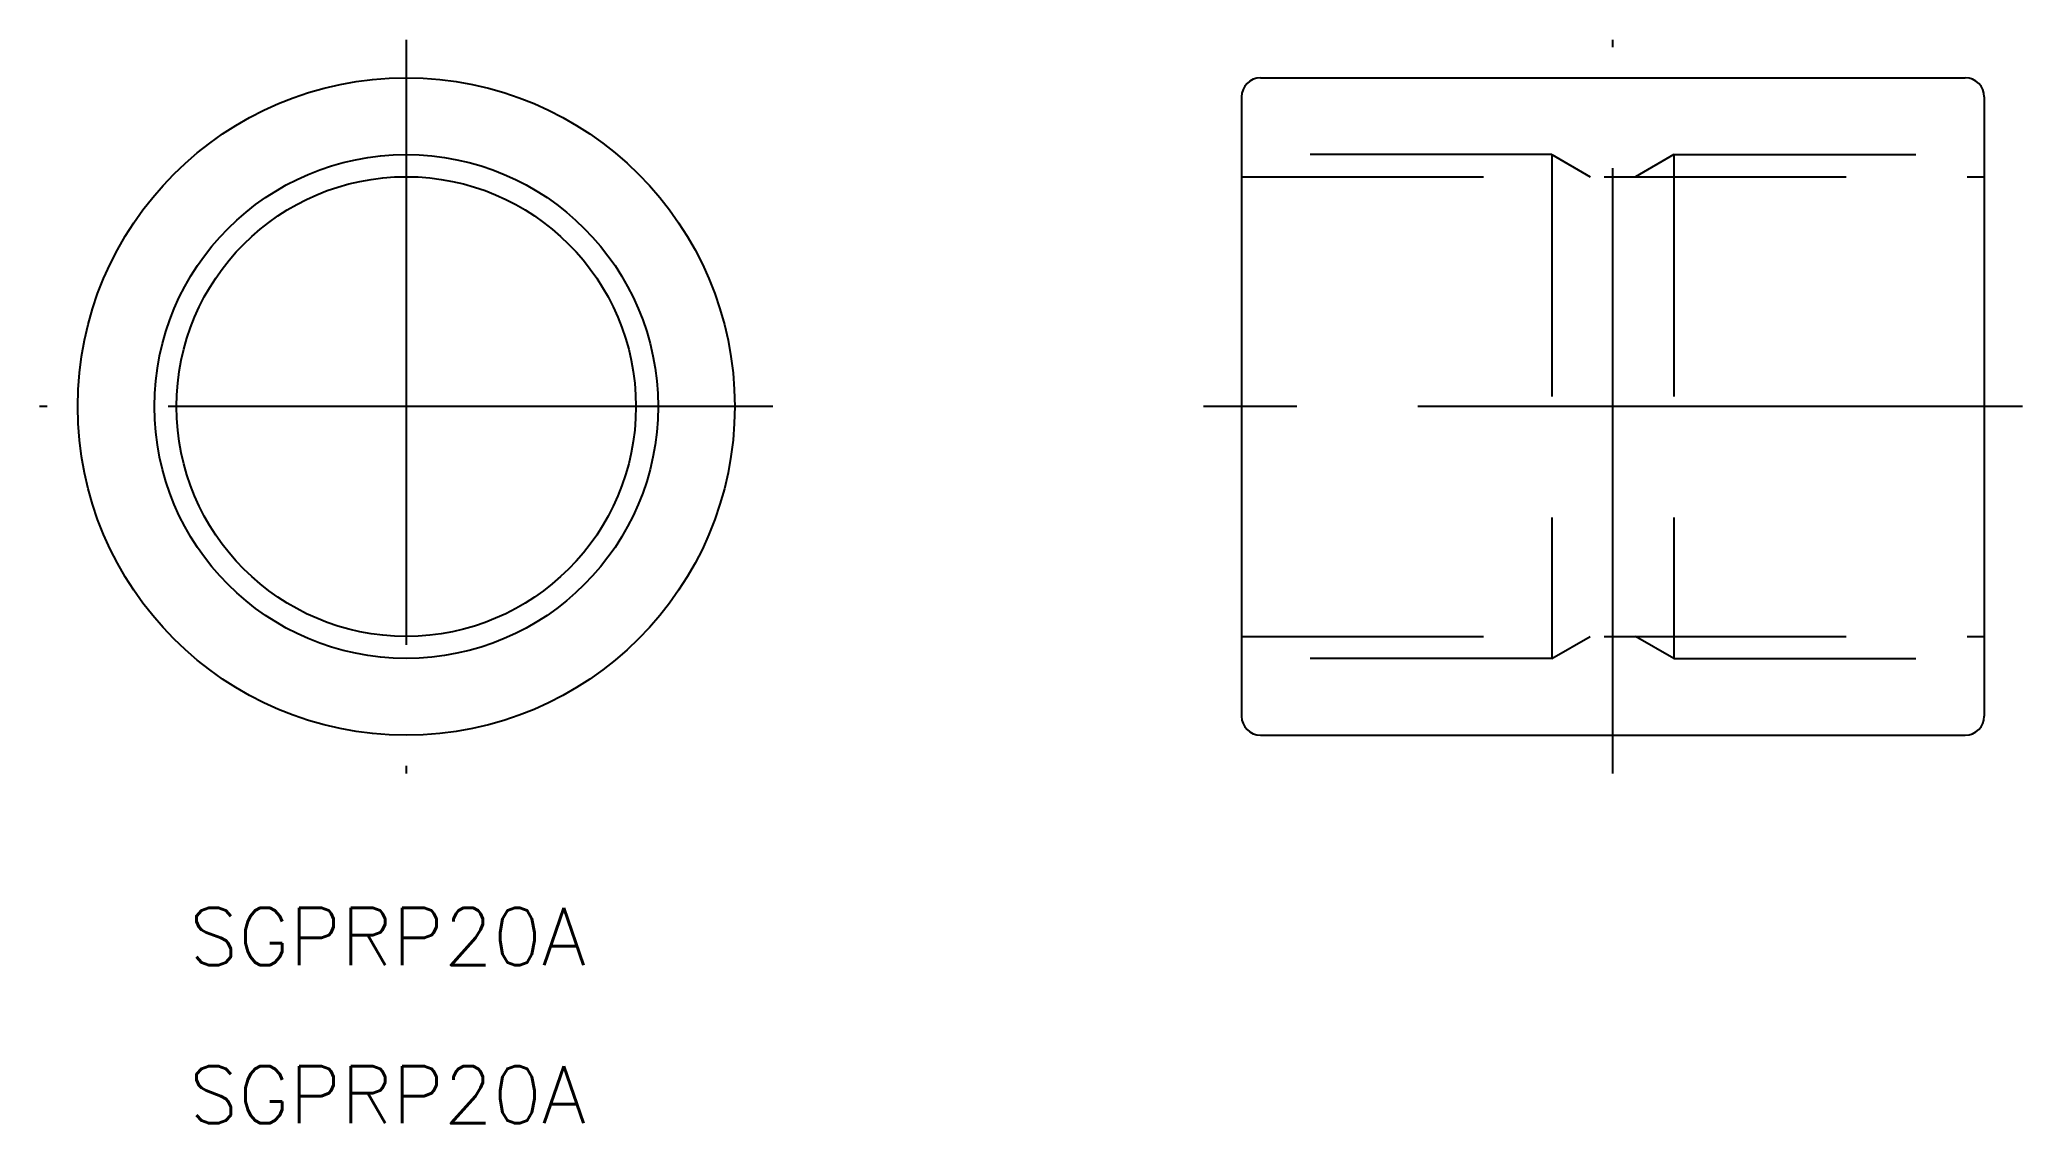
# Model space of a CAD drawing. Extents: x -83 to 22, y -38 to 19.
import ezdxf

# ---------------------------------------------------------------- set-up
doc = ezdxf.new("R2010")
doc.units = 0
doc.linetypes.add('CENTER', pattern=[50.8, 31.75, -6.35, 6.35, -6.35])
doc.linetypes.add('DASHED', pattern=[19.05, 12.7, -6.35])
doc.layers.get('0').update_dxf_attribs({"linetype": 'CONTINUOUS'})
doc.layers.add('CENTER', color=1, linetype='CENTER')
doc.styles.get("Standard").update_dxf_attribs({"font": 'txt.shx', "height": 3, "bigfont": 'bigfont.shx'})

msp = doc.modelspace()

# ---------------------------------------------------------------- linework, layer by layer
at = {"color": 7, "linetype": 'CONTINUOUS'}
for p, q in [((-18.5, 17.25), (18.5, 17.25)), ((-19.5, 16.25), (-19.5, -16.25)), ((19.5, 16.25), (19.5, -16.25)), ((-18.5, -17.25), (18.5, -17.25))]:
    msp.add_line(p, q, dxfattribs=at)
at = {"color": 3, "linetype": 'DASHED'}
for p, q in [((-3.2, 13.22), (-19.5, 13.22)), ((-3.2, 13.22), (-3.2, -13.22)), ((-3.2, 13.22), (-1.19, 12.06)), ((3.2, 13.22), (1.19, 12.06)), ((3.2, 13.22), (3.2, -13.22)), ((3.2, 13.22), (19.5, 13.22)), ((-19.5, 12.06), (19.5, 12.06)), ((-19.5, -12.06), (19.5, -12.06)), ((-3.2, -13.22), (-1.19, -12.06)), ((3.2, -13.22), (1.19, -12.06)), ((-3.2, -13.22), (-19.5, -13.22)), ((3.2, -13.22), (19.5, -13.22))]:
    msp.add_line(p, q, dxfattribs=at)
at = {"color": 7, "linetype": 'CONTINUOUS'}
for radius in [17.25, 12.06]:
    msp.add_circle((-63.36, 0), radius, dxfattribs=at)
at = {"color": 3, "linetype": 'CONTINUOUS'}
msp.add_circle((-63.36, 0), 13.22, dxfattribs=at)
at = {"color": 7, "linetype": 'CONTINUOUS'}
for centre, start, end in [((-18.5, 16.25), 90, 180), ((18.5, 16.25), 0, 90), ((-18.5, -16.25), 180, 270), ((18.5, -16.25), 270, 0)]:
    msp.add_arc(centre, 1, start, end, dxfattribs=at)
at = {"layer": 'CENTER', "color": 1, "linetype": 'CENTER'}
for p, q in [((-63.36, 19.25), (-63.36, -19.25)), ((0, -19.25), (0, 19.25)), ((-44.11, 0), (-82.61, 0)), ((21.5, 0), (-21.5, 0))]:
    msp.add_line(p, q, dxfattribs=at)

# ---------------------------------------------------------------- texts
at = {"color": 7, "linetype": 'CONTINUOUS'}
for p in [(-74.76, -29.31), (-74.76, -37.61)]:
    msp.add_text('SGPRP20A', height=3, dxfattribs=at).set_placement(p)

doc.saveas('drawing.dxf')
